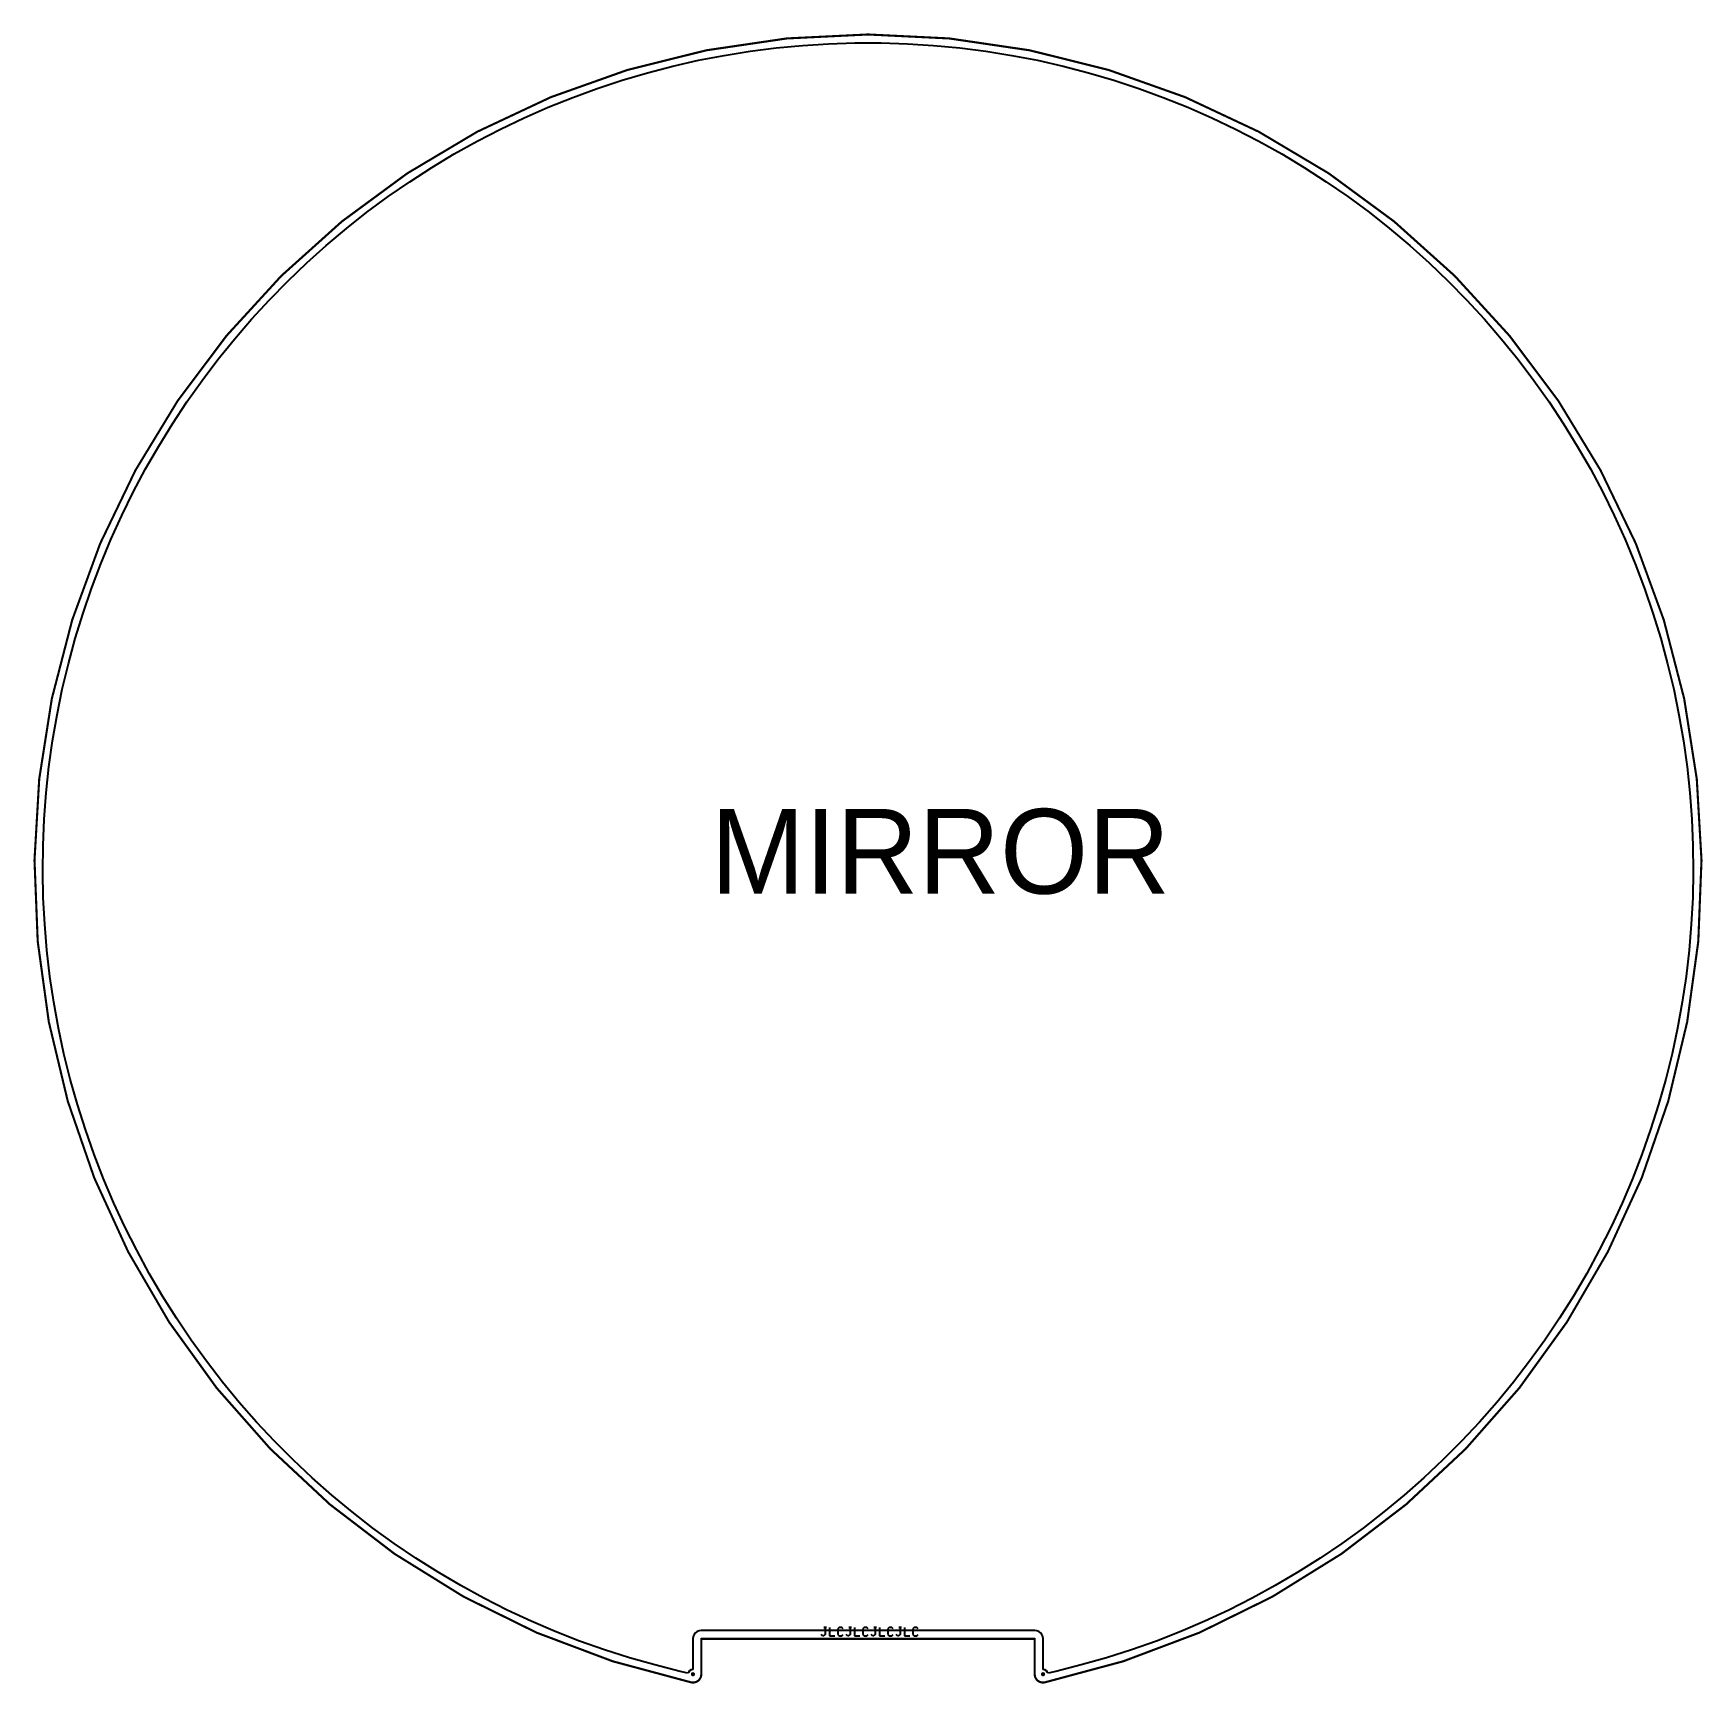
# Model space of a CAD drawing. Header units: millimetres. Extents: x -3.94 to 3.94, y -3.85 to 3.94.
import ezdxf

# ---------------------------------------------------------------- set-up
doc = ezdxf.new("R2010")
doc.units = ezdxf.units.MM
doc.header["$MEASUREMENT"] = 0
for name, color, linetype in [('BottomLayer', 5, 'Continuous'), ('BottomSolder', 6, 'Continuous'), ('Mechanical1', 6, 'Continuous'), ('PadHoleLayer', 156, 'Continuous'), ('TopLayer', 1, 'Continuous'), ('TopOverlay', 2, 'Continuous'), ('TopSolder', 216, 'Continuous')]:
    doc.layers.add(name, color=color, linetype=linetype)

msp = doc.modelspace()

# ---------------------------------------------------------------- linework, layer by layer
at = {"layer": 'BottomLayer'}
for p, q in [((-0.5563, 3.8579), (-0.4333, 3.8736)), ((-0.4333, 3.8736), (-0.3098, 3.8855)), ((-0.3098, 3.8855), (-0.186, 3.8934)), ((-0.186, 3.8934), (-0.062, 3.8973)), ((-0.062, 3.8973), (0.062, 3.8973)), ((0.062, 3.8973), (0.186, 3.8934)), ((0.186, 3.8934), (0.3098, 3.8855)), ((0.3098, 3.8855), (0.4333, 3.8736)), ((0.4333, 3.8736), (0.5563, 3.8579)), ((-1.0416, 3.7561), (-0.9215, 3.7873)), ((-0.9215, 3.7873), (-0.8006, 3.8147)), ((-0.8006, 3.8147), (-0.6788, 3.8382)), ((-0.6788, 3.8382), (-0.5563, 3.8579)), ((0.5563, 3.8579), (0.6788, 3.8382)), ((0.6788, 3.8382), (0.8006, 3.8147)), ((0.8006, 3.8147), (0.9215, 3.7873)), ((0.9215, 3.7873), (1.0416, 3.756)), ((-1.2784, 3.6822), (-1.1606, 3.721)), ((-1.1606, 3.721), (-1.0416, 3.7561)), ((1.0416, 3.756), (1.1606, 3.721)), ((1.1606, 3.721), (1.2784, 3.6822)), ((-1.51, 3.5934), (-1.3949, 3.6397)), ((-1.3949, 3.6397), (-1.2784, 3.6822)), ((1.2784, 3.6822), (1.3949, 3.6397)), ((1.3949, 3.6397), (1.51, 3.5934)), ((-1.6236, 3.5436), (-1.51, 3.5934)), ((1.51, 3.5934), (1.6236, 3.5436)), ((-1.8457, 3.4331), (-1.7355, 3.4901)), ((-1.7355, 3.4901), (-1.6236, 3.5436)), ((1.6236, 3.5436), (1.7355, 3.4901)), ((1.7355, 3.4901), (1.8457, 3.4331)), ((-1.954, 3.3727), (-1.8457, 3.4331)), ((1.8457, 3.4331), (1.954, 3.3726)), ((-2.0603, 3.3088), (-1.954, 3.3727)), ((1.954, 3.3726), (2.0603, 3.3088)), ((-2.2666, 3.171), (-2.1645, 3.2415)), ((-2.1645, 3.2415), (-2.0603, 3.3088)), ((2.0603, 3.3088), (2.1645, 3.2415)), ((2.1645, 3.2415), (2.2666, 3.171)), ((-2.3663, 3.0973), (-2.2666, 3.171)), ((2.2666, 3.171), (2.3663, 3.0973)), ((-2.4637, 3.0204), (-2.3663, 3.0973)), ((2.3663, 3.0973), (2.4637, 3.0204)), ((-2.5585, 2.9405), (-2.4637, 3.0204)), ((2.4637, 3.0204), (2.5585, 2.9405)), ((-2.6508, 2.8576), (-2.5585, 2.9405)), ((2.5585, 2.9405), (2.6508, 2.8576)), ((-2.7404, 2.7718), (-2.6508, 2.8576)), ((2.6508, 2.8576), (2.7404, 2.7718)), ((-2.8272, 2.6832), (-2.7404, 2.7718)), ((2.7404, 2.7718), (2.8272, 2.6832)), ((-2.9112, 2.5919), (-2.8272, 2.6832)), ((2.8272, 2.6832), (2.9112, 2.5919)), ((-2.9922, 2.498), (-2.9112, 2.5919)), ((2.9112, 2.5919), (2.9922, 2.498)), ((-3.0701, 2.4015), (-2.9922, 2.498)), ((2.9922, 2.498), (3.0701, 2.4015)), ((-3.145, 2.3026), (-3.0701, 2.4015)), ((3.0701, 2.4015), (3.145, 2.3026)), ((-3.2167, 2.2013), (-3.145, 2.3026)), ((3.145, 2.3026), (3.2167, 2.2013)), ((-3.2851, 2.0979), (-3.2167, 2.2013)), ((3.2167, 2.2013), (3.2851, 2.0979)), ((-3.3502, 1.9923), (-3.2851, 2.0979)), ((3.2851, 2.0979), (3.3502, 1.9923)), ((-3.4119, 1.8847), (-3.3502, 1.9923)), ((3.3502, 1.9923), (3.4119, 1.8847)), ((-3.4701, 1.7752), (-3.4119, 1.8847)), ((3.4119, 1.8847), (3.4701, 1.7752)), ((-3.5248, 1.6639), (-3.4701, 1.7752)), ((3.4701, 1.7752), (3.5248, 1.6639)), ((-3.576, 1.5509), (-3.5248, 1.6639)), ((3.5248, 1.6639), (3.576, 1.5509)), ((-3.6235, 1.4363), (-3.576, 1.5509)), ((3.576, 1.5509), (3.6235, 1.4363)), ((-3.6674, 1.3203), (-3.6235, 1.4363)), ((3.6235, 1.4363), (3.6674, 1.3203)), ((-3.7075, 1.2029), (-3.6674, 1.3203)), ((3.6674, 1.3203), (3.7075, 1.2029)), ((-3.7439, 1.0843), (-3.7075, 1.2029)), ((3.7075, 1.2029), (3.7439, 1.0843)), ((-3.7765, 0.9646), (-3.7439, 1.0843)), ((3.7439, 1.0843), (3.7765, 0.9646)), ((-3.8053, 0.844), (-3.7765, 0.9646)), ((3.7765, 0.9646), (3.8053, 0.844)), ((-3.8302, 0.7225), (-3.8053, 0.844)), ((3.8053, 0.844), (3.8302, 0.7225)), ((-3.8513, 0.6002), (-3.8302, 0.7225)), ((3.8302, 0.7225), (3.8513, 0.6002)), ((-3.8684, 0.4774), (-3.8513, 0.6002)), ((3.8513, 0.6002), (3.8684, 0.4774)), ((-3.8817, 0.3541), (-3.8684, 0.4774)), ((3.8684, 0.4774), (3.8817, 0.3541)), ((-3.891, 0.2304), (-3.8817, 0.3541)), ((3.8817, 0.3541), (3.891, 0.2304)), ((-3.8963, 0.1064), (-3.891, 0.2304)), ((3.891, 0.2304), (3.8963, 0.1064)), ((-3.8978, -0.0176), (-3.8963, 0.1064)), ((3.8963, 0.1064), (3.8978, -0.0176)), ((-3.8952, -0.1416), (-3.8978, -0.0176)), ((3.8978, -0.0176), (3.8952, -0.1416)), ((-3.8887, -0.2655), (-3.8952, -0.1416)), ((3.8952, -0.1416), (3.8887, -0.2655)), ((-3.8783, -0.3891), (-3.8887, -0.2655)), ((3.8887, -0.2655), (3.8783, -0.3891)), ((-3.864, -0.5123), (-3.8783, -0.3891)), ((3.8783, -0.3891), (3.864, -0.5123)), ((-3.8457, -0.635), (-3.864, -0.5123)), ((3.864, -0.5123), (3.8457, -0.635)), ((-3.8236, -0.757), (-3.8457, -0.635)), ((3.8457, -0.635), (3.8236, -0.757)), ((-3.7975, -0.8783), (-3.8236, -0.757)), ((3.8236, -0.757), (3.7975, -0.8783)), ((-3.7677, -0.9987), (-3.7975, -0.8783)), ((3.7975, -0.8783), (3.7677, -0.9987)), ((-3.734, -1.1181), (-3.7677, -0.9987)), ((3.7677, -0.9987), (3.734, -1.1181)), ((-3.6965, -1.2363), (-3.734, -1.1181)), ((3.734, -1.1181), (3.6965, -1.2363)), ((-3.6553, -1.3533), (-3.6965, -1.2363)), ((3.6965, -1.2363), (3.6553, -1.3533)), ((-3.6104, -1.4689), (-3.6553, -1.3533)), ((3.6553, -1.3533), (3.6104, -1.4689)), ((-3.5618, -1.5831), (-3.6104, -1.4689)), ((3.6104, -1.4689), (3.5618, -1.5831)), ((-3.5097, -1.6956), (-3.5618, -1.5831)), ((3.5618, -1.5831), (3.5097, -1.6956)), ((-3.4539, -1.8064), (-3.5097, -1.6956)), ((3.5097, -1.6956), (3.4539, -1.8064)), ((-3.3947, -1.9154), (-3.4539, -1.8064)), ((3.4539, -1.8064), (3.3947, -1.9154)), ((-3.332, -2.0224), (-3.3947, -1.9154)), ((3.3947, -1.9154), (3.332, -2.0224)), ((-3.266, -2.1274), (-3.332, -2.0224)), ((3.332, -2.0224), (3.266, -2.1274)), ((-3.1967, -2.2303), (-3.266, -2.1274)), ((3.266, -2.1274), (3.1967, -2.2303)), ((-3.1241, -2.3309), (-3.1967, -2.2303)), ((3.1967, -2.2303), (3.1241, -2.3309)), ((-3.0483, -2.4291), (-3.1241, -2.3309)), ((3.1241, -2.3309), (3.0483, -2.4291)), ((-2.9695, -2.5249), (-3.0483, -2.4291)), ((3.0483, -2.4291), (2.9695, -2.5249)), ((-2.8876, -2.6181), (-2.9695, -2.5249)), ((2.9695, -2.5249), (2.8876, -2.6181)), ((-2.8029, -2.7086), (-2.8876, -2.6181)), ((2.8876, -2.6181), (2.8029, -2.7086)), ((-2.7153, -2.7964), (-2.8029, -2.7086)), ((2.8029, -2.7086), (2.7153, -2.7964)), ((-2.6249, -2.8814), (-2.7153, -2.7964)), ((2.7153, -2.7964), (2.6249, -2.8814)), ((-2.5319, -2.9635), (-2.6249, -2.8814)), ((2.6249, -2.8814), (2.5319, -2.9635)), ((-2.4363, -3.0425), (-2.5319, -2.9635)), ((2.5319, -2.9635), (2.4363, -3.0425)), ((-2.3383, -3.1185), (-2.4363, -3.0425)), ((2.4363, -3.0425), (2.3383, -3.1185)), ((-2.2379, -3.1913), (-2.3383, -3.1185)), ((2.3383, -3.1185), (2.2379, -3.1914)), ((-2.1352, -3.2609), (-2.2379, -3.1913)), ((2.2379, -3.1914), (2.1352, -3.2609)), ((-2.0304, -3.3272), (-2.1352, -3.2609)), ((2.1352, -3.2609), (2.0303, -3.3272)), ((-1.9235, -3.3901), (-2.0304, -3.3272)), ((2.0303, -3.3272), (1.9234, -3.3902)), ((-1.8146, -3.4496), (-1.9235, -3.3901)), ((-1.7039, -3.5056), (-1.8146, -3.4496)), ((1.8146, -3.4496), (1.7039, -3.5056)), ((1.9234, -3.3902), (1.8146, -3.4496)), ((-1.5915, -3.5581), (-1.7039, -3.5056)), ((1.7039, -3.5056), (1.5915, -3.5581)), ((-1.4775, -3.6069), (-1.5915, -3.5581)), ((-1.362, -3.6521), (-1.4775, -3.6069)), ((-0.8218, -3.6219), (-0.8258, -3.6315)), ((-0.8155, -3.6137), (-0.8218, -3.6219)), ((-0.8073, -3.6073), (-0.8155, -3.6137)), ((-0.7977, -3.6034), (-0.8073, -3.6073)), ((-0.7874, -3.602), (-0.7977, -3.6034)), ((0.7874, -3.602), (-0.7874, -3.602)), ((0.7977, -3.6034), (0.7874, -3.602)), ((0.8073, -3.6073), (0.7977, -3.6034)), ((0.8155, -3.6137), (0.8073, -3.6073)), ((0.8218, -3.6219), (0.8155, -3.6137)), ((0.8258, -3.6315), (0.8218, -3.6219)), ((1.4775, -3.6069), (1.362, -3.6521)), ((1.5915, -3.5581), (1.4775, -3.6069)), ((-1.2451, -3.6936), (-1.362, -3.6521)), ((-1.1269, -3.7313), (-1.2451, -3.6936)), ((-0.8258, -3.6315), (-0.8271, -3.6417)), ((-0.8271, -3.6417), (-0.8271, -3.7867)), ((0.8271, -3.6417), (0.8258, -3.6315)), ((0.8271, -3.7867), (0.8271, -3.6417)), ((1.2451, -3.6936), (1.1269, -3.7313)), ((1.362, -3.6521), (1.2451, -3.6936)), ((-1.0076, -3.7653), (-1.1269, -3.7313)), ((-0.8873, -3.7955), (-1.0076, -3.7653)), ((1.0076, -3.7653), (0.8873, -3.7955)), ((1.1269, -3.7313), (1.0076, -3.7653)), ((-0.8516, -3.8032), (-0.8873, -3.7955)), ((-0.8473, -3.8004), (-0.8516, -3.8032)), ((-0.8425, -3.7932), (-0.8473, -3.8004)), ((-0.8353, -3.7884), (-0.8425, -3.7932)), ((-0.8271, -3.7867), (-0.8353, -3.7884)), ((0.8353, -3.7884), (0.8271, -3.7867)), ((0.8425, -3.7932), (0.8353, -3.7884)), ((0.8473, -3.8004), (0.8425, -3.7932)), ((0.8516, -3.8032), (0.8473, -3.8004)), ((0.8873, -3.7955), (0.8516, -3.8032))]:
    msp.add_line(p, q, dxfattribs=at)
at = {"layer": 'BottomSolder', "const_width": 0.00197}
for points in [[(-0.8278, -3.8089, 1), (-0.8258, -3.8089, 1)], [(0.8258, -3.8089, 1), (0.8278, -3.8089, 1)]]:
    msp.add_lwpolyline(points, format="xyb", close=True, dxfattribs=at)
at = {"layer": 'Mechanical1', "const_width": 0.01}
for points in [[(-0.8351, -3.8474, -9.32129), (0.8351, -3.8474)], [(-0.7874, -3.8089, -0.478298), (-0.8351, -3.8474)], [(0.8351, -3.8474, -0.478297), (0.7874, -3.8089)]]:
    msp.add_lwpolyline(points, format="xyb", dxfattribs=at)
for points in [[(-0.7874, -3.8089), (-0.7874, -3.6417)], [(-0.7874, -3.6417), (0.7874, -3.6417)], [(0.7874, -3.8089), (0.7874, -3.6417)]]:
    msp.add_lwpolyline(points, dxfattribs=at)
at = {"layer": 'Mechanical1', "const_width": 0.005}
for points in [[(-0.7899, -3.6417, 1), (-0.7849, -3.6417, 1)], [(-0.7899, -3.6417, 1), (-0.7849, -3.6417, 1)], [(0.7849, -3.6417, 1), (0.7899, -3.6417, 1)], [(0.7849, -3.6417, 1), (0.7899, -3.6417, 1)], [(-0.8376, -3.8474, 1), (-0.8326, -3.8474, 1)], [(-0.8376, -3.8474, 1), (-0.8326, -3.8474, 1)], [(-0.7899, -3.8089, 1), (-0.7849, -3.8089, 1)], [(-0.7899, -3.8089, 1), (-0.7849, -3.8089, 1)], [(0.7849, -3.8089, 1), (0.7899, -3.8089, 1)], [(0.7849, -3.8089, 1), (0.7899, -3.8089, 1)], [(0.8326, -3.8474, 1), (0.8376, -3.8474, 1)], [(0.8326, -3.8474, 1), (0.8376, -3.8474, 1)]]:
    msp.add_lwpolyline(points, format="xyb", close=True, dxfattribs=at)
at = {"layer": 'PadHoleLayer', "const_width": 0.00984}
for points in [[(-0.8317, -3.8089, 1), (-0.8219, -3.8089, 1)], [(0.8218, -3.8089, 1), (0.8317, -3.8089, 1)]]:
    msp.add_lwpolyline(points, format="xyb", close=True, dxfattribs=at)
at = {"layer": 'TopLayer'}
for p, q in [((-0.5563, 3.8579), (-0.4333, 3.8736)), ((-0.4333, 3.8736), (-0.3098, 3.8855)), ((-0.3098, 3.8855), (-0.186, 3.8934)), ((-0.186, 3.8934), (-0.062, 3.8973)), ((-0.062, 3.8973), (0.062, 3.8973)), ((0.062, 3.8973), (0.186, 3.8934)), ((0.186, 3.8934), (0.3098, 3.8855)), ((0.3098, 3.8855), (0.4333, 3.8736)), ((0.4333, 3.8736), (0.5563, 3.8579)), ((-1.0416, 3.7561), (-0.9215, 3.7873)), ((-0.9215, 3.7873), (-0.8006, 3.8147)), ((-0.8006, 3.8147), (-0.6788, 3.8382)), ((-0.6788, 3.8382), (-0.5563, 3.8579)), ((0.5563, 3.8579), (0.6788, 3.8382)), ((0.6788, 3.8382), (0.8006, 3.8147)), ((0.8006, 3.8147), (0.9215, 3.7873)), ((0.9215, 3.7873), (1.0416, 3.756)), ((-1.2784, 3.6822), (-1.1606, 3.721)), ((-1.1606, 3.721), (-1.0416, 3.7561)), ((1.0416, 3.756), (1.1606, 3.721)), ((1.1606, 3.721), (1.2784, 3.6822)), ((-1.51, 3.5934), (-1.3949, 3.6397)), ((-1.3949, 3.6397), (-1.2784, 3.6822)), ((1.2784, 3.6822), (1.3949, 3.6397)), ((1.3949, 3.6397), (1.51, 3.5934)), ((-1.6236, 3.5436), (-1.51, 3.5934)), ((1.51, 3.5934), (1.6236, 3.5436)), ((-1.8457, 3.4331), (-1.7355, 3.4901)), ((-1.7355, 3.4901), (-1.6236, 3.5436)), ((1.6236, 3.5436), (1.7355, 3.4901)), ((1.7355, 3.4901), (1.8457, 3.4331)), ((-1.954, 3.3727), (-1.8457, 3.4331)), ((1.8457, 3.4331), (1.954, 3.3726)), ((-2.0603, 3.3088), (-1.954, 3.3727)), ((1.954, 3.3726), (2.0603, 3.3088)), ((-2.2666, 3.171), (-2.1645, 3.2415)), ((-2.1645, 3.2415), (-2.0603, 3.3088)), ((2.0603, 3.3088), (2.1645, 3.2415)), ((2.1645, 3.2415), (2.2666, 3.171)), ((-2.3663, 3.0973), (-2.2666, 3.171)), ((2.2666, 3.171), (2.3663, 3.0973)), ((-2.4637, 3.0204), (-2.3663, 3.0973)), ((2.3663, 3.0973), (2.4637, 3.0204)), ((-2.5585, 2.9405), (-2.4637, 3.0204)), ((2.4637, 3.0204), (2.5585, 2.9405)), ((-2.6508, 2.8576), (-2.5585, 2.9405)), ((2.5585, 2.9405), (2.6508, 2.8576)), ((-2.7404, 2.7718), (-2.6508, 2.8576)), ((2.6508, 2.8576), (2.7404, 2.7718)), ((-2.8272, 2.6832), (-2.7404, 2.7718)), ((2.7404, 2.7718), (2.8272, 2.6832)), ((-2.9112, 2.5919), (-2.8272, 2.6832)), ((2.8272, 2.6832), (2.9112, 2.5919)), ((-2.9922, 2.498), (-2.9112, 2.5919)), ((2.9112, 2.5919), (2.9922, 2.498)), ((-3.0701, 2.4015), (-2.9922, 2.498)), ((2.9922, 2.498), (3.0701, 2.4015)), ((-3.145, 2.3026), (-3.0701, 2.4015)), ((3.0701, 2.4015), (3.145, 2.3026)), ((-3.2167, 2.2013), (-3.145, 2.3026)), ((3.145, 2.3026), (3.2167, 2.2013)), ((-3.2851, 2.0979), (-3.2167, 2.2013)), ((3.2167, 2.2013), (3.2851, 2.0979)), ((-3.3502, 1.9923), (-3.2851, 2.0979)), ((3.2851, 2.0979), (3.3502, 1.9923)), ((-3.4119, 1.8847), (-3.3502, 1.9923)), ((3.3502, 1.9923), (3.4119, 1.8847)), ((-3.4701, 1.7752), (-3.4119, 1.8847)), ((3.4119, 1.8847), (3.4701, 1.7752)), ((-3.5248, 1.6639), (-3.4701, 1.7752)), ((3.4701, 1.7752), (3.5248, 1.6639)), ((-3.576, 1.5509), (-3.5248, 1.6639)), ((3.5248, 1.6639), (3.576, 1.5509)), ((-3.6235, 1.4363), (-3.576, 1.5509)), ((3.576, 1.5509), (3.6235, 1.4363)), ((-3.6674, 1.3203), (-3.6235, 1.4363)), ((3.6235, 1.4363), (3.6674, 1.3203)), ((-3.7075, 1.2029), (-3.6674, 1.3203)), ((3.6674, 1.3203), (3.7075, 1.2029)), ((-3.7439, 1.0843), (-3.7075, 1.2029)), ((3.7075, 1.2029), (3.7439, 1.0843)), ((-3.7765, 0.9646), (-3.7439, 1.0843)), ((3.7439, 1.0843), (3.7765, 0.9646)), ((-3.8053, 0.844), (-3.7765, 0.9646)), ((3.7765, 0.9646), (3.8053, 0.844)), ((-3.8302, 0.7225), (-3.8053, 0.844)), ((3.8053, 0.844), (3.8302, 0.7225)), ((-3.8513, 0.6002), (-3.8302, 0.7225)), ((3.8302, 0.7225), (3.8513, 0.6002)), ((-3.8684, 0.4774), (-3.8513, 0.6002)), ((3.8513, 0.6002), (3.8684, 0.4774)), ((-3.8817, 0.3541), (-3.8684, 0.4774)), ((3.8684, 0.4774), (3.8817, 0.3541)), ((-3.891, 0.2304), (-3.8817, 0.3541)), ((3.8817, 0.3541), (3.891, 0.2304)), ((-3.8963, 0.1064), (-3.891, 0.2304)), ((3.891, 0.2304), (3.8963, 0.1064)), ((-3.8978, -0.0176), (-3.8963, 0.1064)), ((3.8963, 0.1064), (3.8978, -0.0176)), ((-3.8952, -0.1416), (-3.8978, -0.0176)), ((3.8978, -0.0176), (3.8952, -0.1416)), ((-3.8887, -0.2655), (-3.8952, -0.1416)), ((3.8952, -0.1416), (3.8887, -0.2655)), ((-3.8783, -0.3891), (-3.8887, -0.2655)), ((3.8887, -0.2655), (3.8783, -0.3891)), ((-3.864, -0.5123), (-3.8783, -0.3891)), ((3.8783, -0.3891), (3.864, -0.5123)), ((-3.8457, -0.635), (-3.864, -0.5123)), ((3.864, -0.5123), (3.8457, -0.635)), ((-3.8236, -0.757), (-3.8457, -0.635)), ((3.8457, -0.635), (3.8236, -0.757)), ((-3.7975, -0.8783), (-3.8236, -0.757)), ((3.8236, -0.757), (3.7975, -0.8783)), ((-3.7677, -0.9987), (-3.7975, -0.8783)), ((3.7975, -0.8783), (3.7677, -0.9987)), ((-3.734, -1.1181), (-3.7677, -0.9987)), ((3.7677, -0.9987), (3.734, -1.1181)), ((-3.6965, -1.2363), (-3.734, -1.1181)), ((3.734, -1.1181), (3.6965, -1.2363)), ((-3.6553, -1.3533), (-3.6965, -1.2363)), ((3.6965, -1.2363), (3.6553, -1.3533)), ((-3.6104, -1.4689), (-3.6553, -1.3533)), ((3.6553, -1.3533), (3.6104, -1.4689)), ((-3.5618, -1.5831), (-3.6104, -1.4689)), ((3.6104, -1.4689), (3.5618, -1.5831)), ((-3.5097, -1.6956), (-3.5618, -1.5831)), ((3.5618, -1.5831), (3.5097, -1.6956)), ((-3.4539, -1.8064), (-3.5097, -1.6956)), ((3.5097, -1.6956), (3.4539, -1.8064)), ((-3.3947, -1.9154), (-3.4539, -1.8064)), ((3.4539, -1.8064), (3.3947, -1.9154)), ((-3.332, -2.0224), (-3.3947, -1.9154)), ((3.3947, -1.9154), (3.332, -2.0224)), ((-3.266, -2.1274), (-3.332, -2.0224)), ((3.332, -2.0224), (3.266, -2.1274)), ((-3.1967, -2.2303), (-3.266, -2.1274)), ((3.266, -2.1274), (3.1967, -2.2303)), ((-3.1241, -2.3309), (-3.1967, -2.2303)), ((3.1967, -2.2303), (3.1241, -2.3309)), ((-3.0483, -2.4291), (-3.1241, -2.3309)), ((3.1241, -2.3309), (3.0483, -2.4291)), ((-2.9695, -2.5249), (-3.0483, -2.4291)), ((3.0483, -2.4291), (2.9695, -2.5249)), ((-2.8876, -2.6181), (-2.9695, -2.5249)), ((2.9695, -2.5249), (2.8876, -2.6181)), ((-2.8029, -2.7086), (-2.8876, -2.6181)), ((2.8876, -2.6181), (2.8029, -2.7086)), ((-2.7153, -2.7964), (-2.8029, -2.7086)), ((2.8029, -2.7086), (2.7153, -2.7964)), ((-2.6249, -2.8814), (-2.7153, -2.7964)), ((2.7153, -2.7964), (2.6249, -2.8814)), ((-2.5319, -2.9635), (-2.6249, -2.8814)), ((2.6249, -2.8814), (2.5319, -2.9635)), ((-2.4363, -3.0425), (-2.5319, -2.9635)), ((2.5319, -2.9635), (2.4363, -3.0425)), ((-2.3383, -3.1185), (-2.4363, -3.0425)), ((2.4363, -3.0425), (2.3383, -3.1185)), ((-2.2379, -3.1913), (-2.3383, -3.1185)), ((2.3383, -3.1185), (2.2379, -3.1914)), ((-2.1352, -3.2609), (-2.2379, -3.1913)), ((2.2379, -3.1914), (2.1352, -3.2609)), ((-2.0304, -3.3272), (-2.1352, -3.2609)), ((2.1352, -3.2609), (2.0303, -3.3272)), ((-1.9235, -3.3901), (-2.0304, -3.3272)), ((2.0303, -3.3272), (1.9234, -3.3902)), ((-1.8146, -3.4496), (-1.9235, -3.3901)), ((-1.7039, -3.5056), (-1.8146, -3.4496)), ((1.8146, -3.4496), (1.7039, -3.5056)), ((1.9234, -3.3902), (1.8146, -3.4496)), ((-1.5915, -3.5581), (-1.7039, -3.5056)), ((1.7039, -3.5056), (1.5915, -3.5581)), ((-1.4775, -3.6069), (-1.5915, -3.5581)), ((-1.362, -3.6521), (-1.4775, -3.6069)), ((-0.8218, -3.6219), (-0.8258, -3.6315)), ((-0.8155, -3.6137), (-0.8218, -3.6219)), ((-0.8073, -3.6073), (-0.8155, -3.6137)), ((-0.7977, -3.6034), (-0.8073, -3.6073)), ((-0.7874, -3.602), (-0.7977, -3.6034)), ((0.7874, -3.602), (-0.7874, -3.602)), ((0.7977, -3.6034), (0.7874, -3.602)), ((0.8073, -3.6073), (0.7977, -3.6034)), ((0.8155, -3.6137), (0.8073, -3.6073)), ((0.8218, -3.6219), (0.8155, -3.6137)), ((0.8258, -3.6315), (0.8218, -3.6219)), ((1.4775, -3.6069), (1.362, -3.6521)), ((1.5915, -3.5581), (1.4775, -3.6069)), ((-1.2451, -3.6936), (-1.362, -3.6521)), ((-1.1269, -3.7313), (-1.2451, -3.6936)), ((-0.8258, -3.6315), (-0.8271, -3.6417)), ((-0.8271, -3.6417), (-0.8271, -3.7867)), ((0.8271, -3.6417), (0.8258, -3.6315)), ((0.8271, -3.7867), (0.8271, -3.6417)), ((1.2451, -3.6936), (1.1269, -3.7313)), ((1.362, -3.6521), (1.2451, -3.6936)), ((-1.0076, -3.7653), (-1.1269, -3.7313)), ((-0.8873, -3.7955), (-1.0076, -3.7653)), ((1.0076, -3.7653), (0.8873, -3.7955)), ((1.1269, -3.7313), (1.0076, -3.7653)), ((-0.8516, -3.8032), (-0.8873, -3.7955)), ((-0.8473, -3.8004), (-0.8516, -3.8032)), ((-0.8425, -3.7932), (-0.8473, -3.8004)), ((-0.8353, -3.7884), (-0.8425, -3.7932)), ((-0.8271, -3.7867), (-0.8353, -3.7884)), ((0.8353, -3.7884), (0.8271, -3.7867)), ((0.8425, -3.7932), (0.8353, -3.7884)), ((0.8473, -3.8004), (0.8425, -3.7932)), ((0.8516, -3.8032), (0.8473, -3.8004)), ((0.8873, -3.7955), (0.8516, -3.8032))]:
    msp.add_line(p, q, dxfattribs=at)
at = {"layer": 'TopOverlay'}
for p, q in [((-0.215, -3.6272), (-0.2216, -3.6206)), ((-0.1954, -3.5878), (-0.2085, -3.5878)), ((-0.2085, -3.5878), (-0.2019, -3.5878)), ((-0.2019, -3.6206), (-0.2085, -3.6272)), ((-0.2019, -3.5878), (-0.2019, -3.6206)), ((-0.1822, -3.5878), (-0.1822, -3.6272)), ((-0.1363, -3.5878), (-0.1429, -3.5944)), ((-0.1429, -3.5944), (-0.1429, -3.6206)), ((-0.1429, -3.6206), (-0.1363, -3.6272)), ((-0.1232, -3.5878), (-0.1363, -3.5878)), ((-0.1166, -3.5944), (-0.1232, -3.5878)), ((-0.1232, -3.6272), (-0.1166, -3.6206)), ((-0.097, -3.6272), (-0.1035, -3.6206)), ((-0.0773, -3.5878), (-0.0904, -3.5878)), ((-0.0904, -3.5878), (-0.0838, -3.5878)), ((-0.0838, -3.6206), (-0.0904, -3.6272)), ((-0.0838, -3.5878), (-0.0838, -3.6206)), ((-0.0642, -3.5878), (-0.0642, -3.6272)), ((-0.0182, -3.5878), (-0.0248, -3.5944)), ((-0.0248, -3.5944), (-0.0248, -3.6206)), ((-0.0248, -3.6206), (-0.0182, -3.6272)), ((-0.0051, -3.5878), (-0.0182, -3.5878)), ((0.0014, -3.5944), (-0.0051, -3.5878)), ((-0.0051, -3.6272), (0.0014, -3.6206)), ((0.0211, -3.6272), (0.0145, -3.6206)), ((0.0408, -3.5878), (0.0277, -3.5878)), ((0.0277, -3.5878), (0.0342, -3.5878)), ((0.0342, -3.6206), (0.0277, -3.6272)), ((0.0342, -3.5878), (0.0342, -3.6206)), ((0.0539, -3.5878), (0.0539, -3.6272)), ((0.0998, -3.5878), (0.0933, -3.5944)), ((0.0933, -3.5944), (0.0933, -3.6206)), ((0.0933, -3.6206), (0.0998, -3.6272)), ((0.1129, -3.5878), (0.0998, -3.5878)), ((0.1195, -3.5944), (0.1129, -3.5878)), ((0.1129, -3.6272), (0.1195, -3.6206)), ((0.1392, -3.6272), (0.1326, -3.6206)), ((0.1589, -3.5878), (0.1457, -3.5878)), ((0.1457, -3.5878), (0.1523, -3.5878)), ((0.1523, -3.6206), (0.1457, -3.6272)), ((0.1523, -3.5878), (0.1523, -3.6206)), ((0.172, -3.5878), (0.172, -3.6272)), ((0.2179, -3.5878), (0.2113, -3.5944)), ((0.2113, -3.5944), (0.2113, -3.6206)), ((0.2113, -3.6206), (0.2179, -3.6272)), ((0.231, -3.5878), (0.2179, -3.5878)), ((0.2376, -3.5944), (0.231, -3.5878)), ((0.231, -3.6272), (0.2376, -3.6206)), ((-0.2085, -3.6272), (-0.215, -3.6272)), ((-0.1822, -3.6272), (-0.156, -3.6272)), ((-0.1363, -3.6272), (-0.1232, -3.6272)), ((-0.0904, -3.6272), (-0.097, -3.6272)), ((-0.0642, -3.6272), (-0.0379, -3.6272)), ((-0.0182, -3.6272), (-0.0051, -3.6272)), ((0.0277, -3.6272), (0.0211, -3.6272)), ((0.0539, -3.6272), (0.0801, -3.6272)), ((0.0998, -3.6272), (0.1129, -3.6272)), ((0.1457, -3.6272), (0.1392, -3.6272)), ((0.172, -3.6272), (0.1982, -3.6272)), ((0.2179, -3.6272), (0.231, -3.6272))]:
    msp.add_line(p, q, dxfattribs=at)
at = {"layer": 'TopSolder', "const_width": 0.00197}
for points in [[(-0.8278, -3.8089, 1), (-0.8258, -3.8089, 1)], [(0.8258, -3.8089, 1), (0.8278, -3.8089, 1)]]:
    msp.add_lwpolyline(points, format="xyb", close=True, dxfattribs=at)

# ---------------------------------------------------------------- texts
at = {"layer": 'TopOverlay'}
msp.add_text('MIRROR', height=0.4, dxfattribs=at).set_placement((-0.743, -0.1216))

doc.saveas('drawing.dxf')
